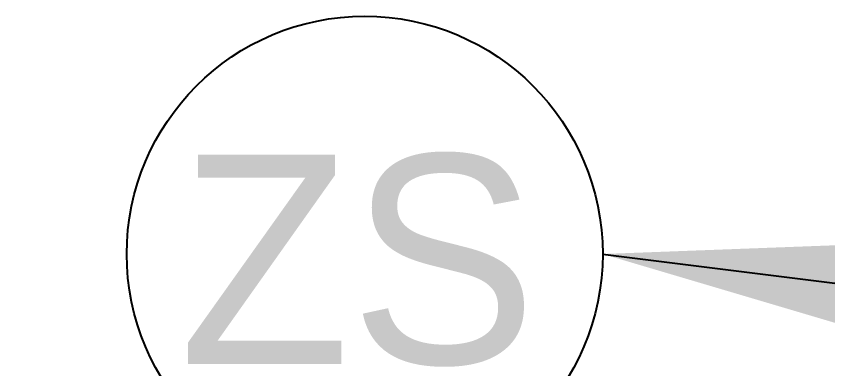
# Model space of a CAD drawing. Header units: millimetres. Extents: x -6314 to 11113, y -129 to 3675.
# Drawn here: x -2267.2 to -2223.92, y 2185.56 to 2204.37 of the extents above; entities that cross this region are included whole.
import ezdxf

# ---------------------------------------------------------------- set-up
doc = ezdxf.new("R2010")
doc.units = ezdxf.units.MM
doc.layers.add('Equipment', color=123, linetype='Continuous')
doc.dimstyles.new('ISO-25', dxfattribs={"dimtxt": 2.5, "dimasz": 2.5, "dimexe": 1.25, "dimexo": 0.625, "dimtad": 1, "dimtxsty": 'Standard', "dimcen": 2.5, "dimadec": 0, "dimazin": 0, "dimtfac": 1, "dimtmove": 0, "dimatfit": 3, "dimfxl": 1, "dimarcsym": 0})

# ---------------------------------------------------------------- blocks, each defined once
blk = doc.blocks.new('A$C161d446f')
at = {"layer": 'Equipment', "linetype": 'Continuous', "lineweight": 0}
blk.add_arc((-52.372, 438.599), 76.817, 94.47153, 141.6682, dxfattribs=at)

msp = doc.modelspace()

# ---------------------------------------------------------------- linework, layer by layer
msp.add_circle((-2248.614, 2191.681), 12.691)

# ---------------------------------------------------------------- block references
at = {"xscale": -1}
msp.add_blockref('A$C161d446f', (-2355.993, 1677.491), dxfattribs=at)

# ---------------------------------------------------------------- texts
at = {"insert": (-2258.515, 2196.985), "char_height": 11.1664, "width": 777.1843, "attachment_point": 1}
msp.add_mtext('ZS', dxfattribs=at)

# ---------------------------------------------------------------- leaders
at = {"linetype": 'Continuous', "lineweight": -3}
msp.add_leader([(-2235.923, 2191.681), (-2153.078, 2181.242), (-2073.993, 2181.242)], dimstyle='ISO-25', override={"dimscale": 10, "dimtad": 0}, dxfattribs=at)

doc.saveas('drawing.dxf')
